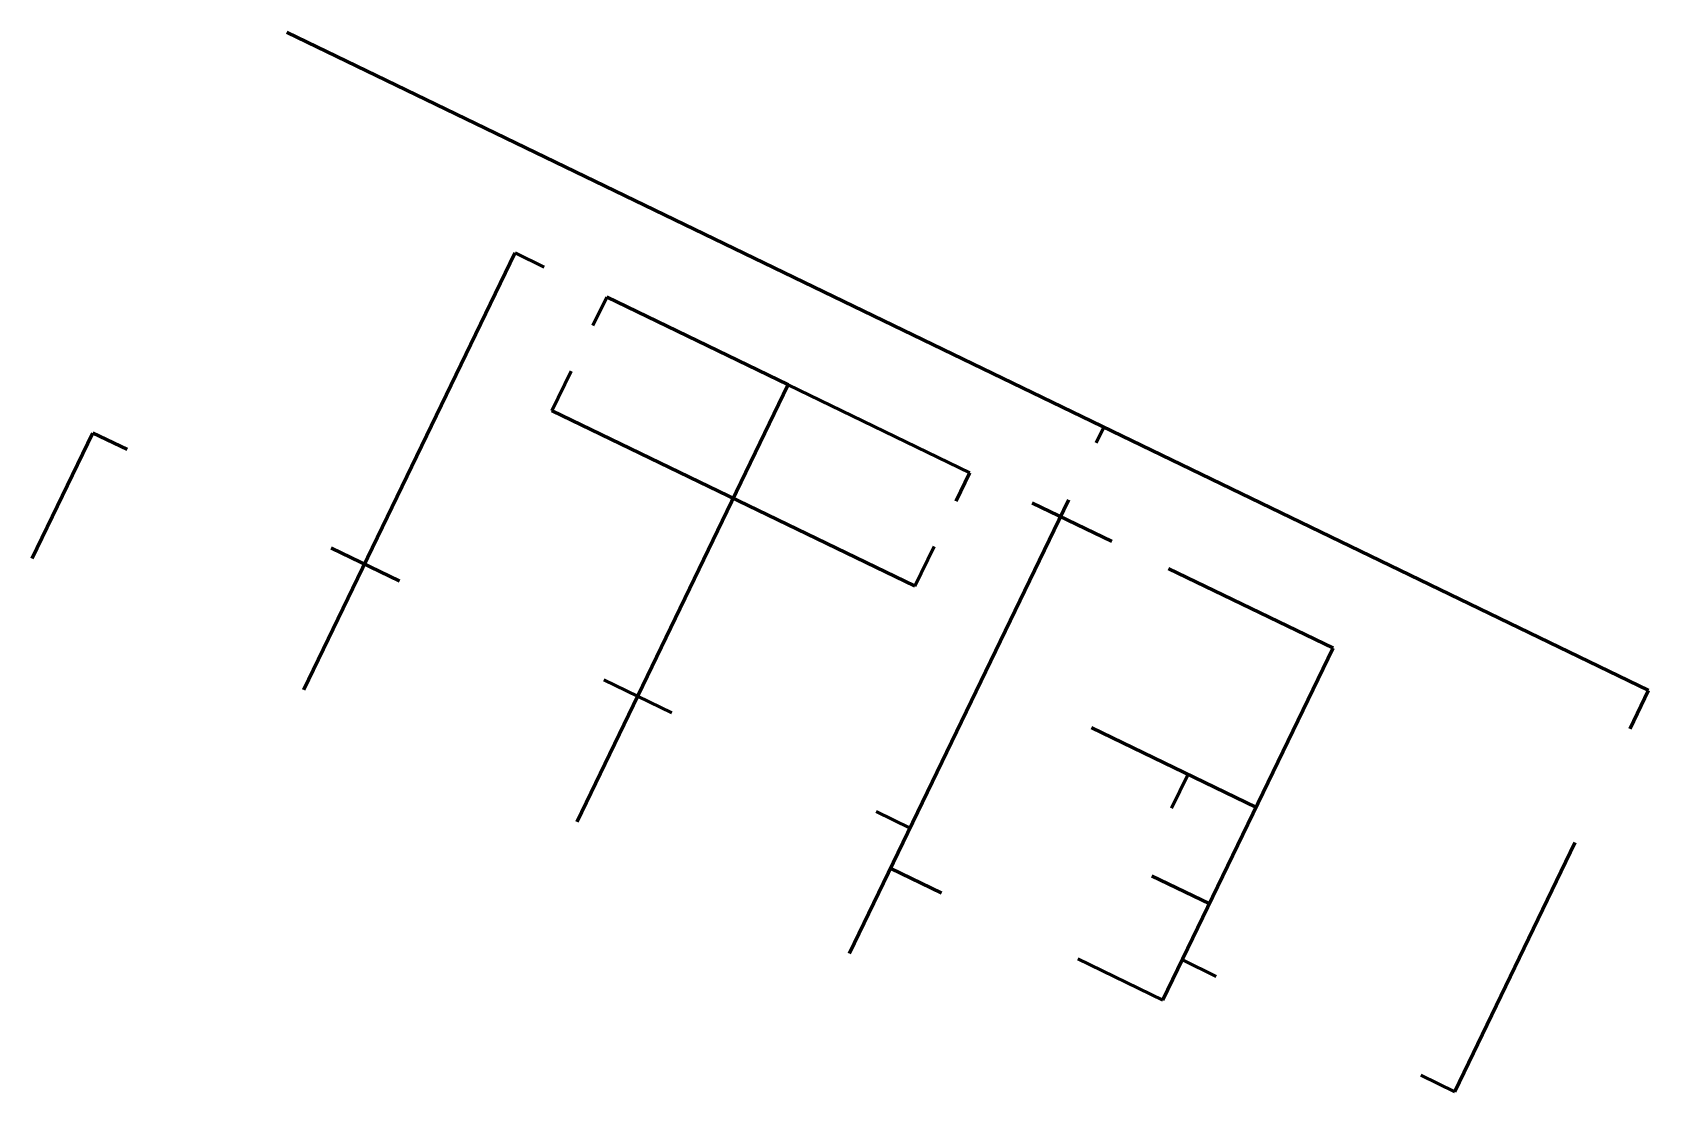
# Model space of a CAD drawing. Header units: metres. Extents: x 0 to 25.6, y -8.5 to 8.3.
import ezdxf

# ---------------------------------------------------------------- set-up
doc = ezdxf.new("R2010")
doc.units = ezdxf.units.M
doc.layers.add('.S-Etabs-Muros', color=150, linetype='Continuous', lineweight=60, plot=False)
doc.layers.add('.S-Hatch', color=251, linetype='Continuous', lineweight=5)
pattern_1 = [(45, (0, 0), (-0.1414214, 0.1414214), [])]

msp = doc.modelspace()

# ---------------------------------------------------------------- hatches: boundary and pattern name
at = {"layer": '.S-Hatch'}
h = msp.add_hatch(dxfattribs=at)
h.set_pattern_fill('_USER', color=256, scale=0.2, angle=45, pattern_type=0)
h.set_pattern_definition(pattern_1)
h.paths.add_polyline_path([(15.748, 4.89), (15.748, 5.287), (15.582, 5.287), (15.582, 4.89)], flags=9)
h = msp.add_hatch(dxfattribs=at)
h.set_pattern_fill('_USER', color=256, scale=0.2, angle=45, pattern_type=0)
h.set_pattern_definition(pattern_1)
h.paths.add_polyline_path([(14.306, 4.576), (14.703, 4.576), (14.703, 4.742), (14.306, 4.742)], flags=9)

# ---------------------------------------------------------------- linework, layer by layer
at = {"layer": '.S-Etabs-Muros'}
for p, q in [((25.644, -2.096), (4.037, 8.349)), ((4.308, -2.083), (7.659, 4.848)), ((7.659, 4.848), (8.122, 4.624)), ((8.895, 3.695), (9.113, 4.146)), ((11.994, 2.753), (9.113, 4.146)), ((8.547, 2.975), (8.242, 2.345)), ((8.643, -4.178), (11.994, 2.753)), ((14.875, 1.361), (11.994, 2.753)), ((14.004, -0.44), (8.242, 2.345)), ((16.881, 1.834), (17.001, 2.083)), ((0, 0.001), (0.963, 1.991)), ((1.506, 1.728), (0.963, 1.991)), ((14.657, 0.91), (14.875, 1.361)), ((12.964, -6.268), (16.446, 0.933)), ((15.865, 0.882), (17.126, 0.273)), ((5.824, -0.359), (4.744, 0.163)), ((14.309, 0.189), (14.004, -0.44)), ((20.637, -1.425), (18.026, -0.163)), ((17.938, -7.008), (20.637, -1.425)), ((9.065, -1.926), (10.145, -2.449)), ((25.35, -2.705), (25.644, -2.096)), ((16.807, -2.684), (19.418, -3.947)), ((18.076, -3.964), (18.337, -3.424)), ((13.387, -4.015), (13.927, -4.277)), ((22.567, -8.461), (24.479, -4.505)), ((14.427, -5.31), (13.617, -4.918)), ((17.763, -5.035), (18.678, -5.477)), ((16.588, -6.355), (17.938, -7.008)), ((18.784, -6.632), (18.246, -6.371)), ((22.027, -8.2), (22.567, -8.461))]:
    msp.add_line(p, q, dxfattribs=at)

doc.saveas('drawing.dxf')
